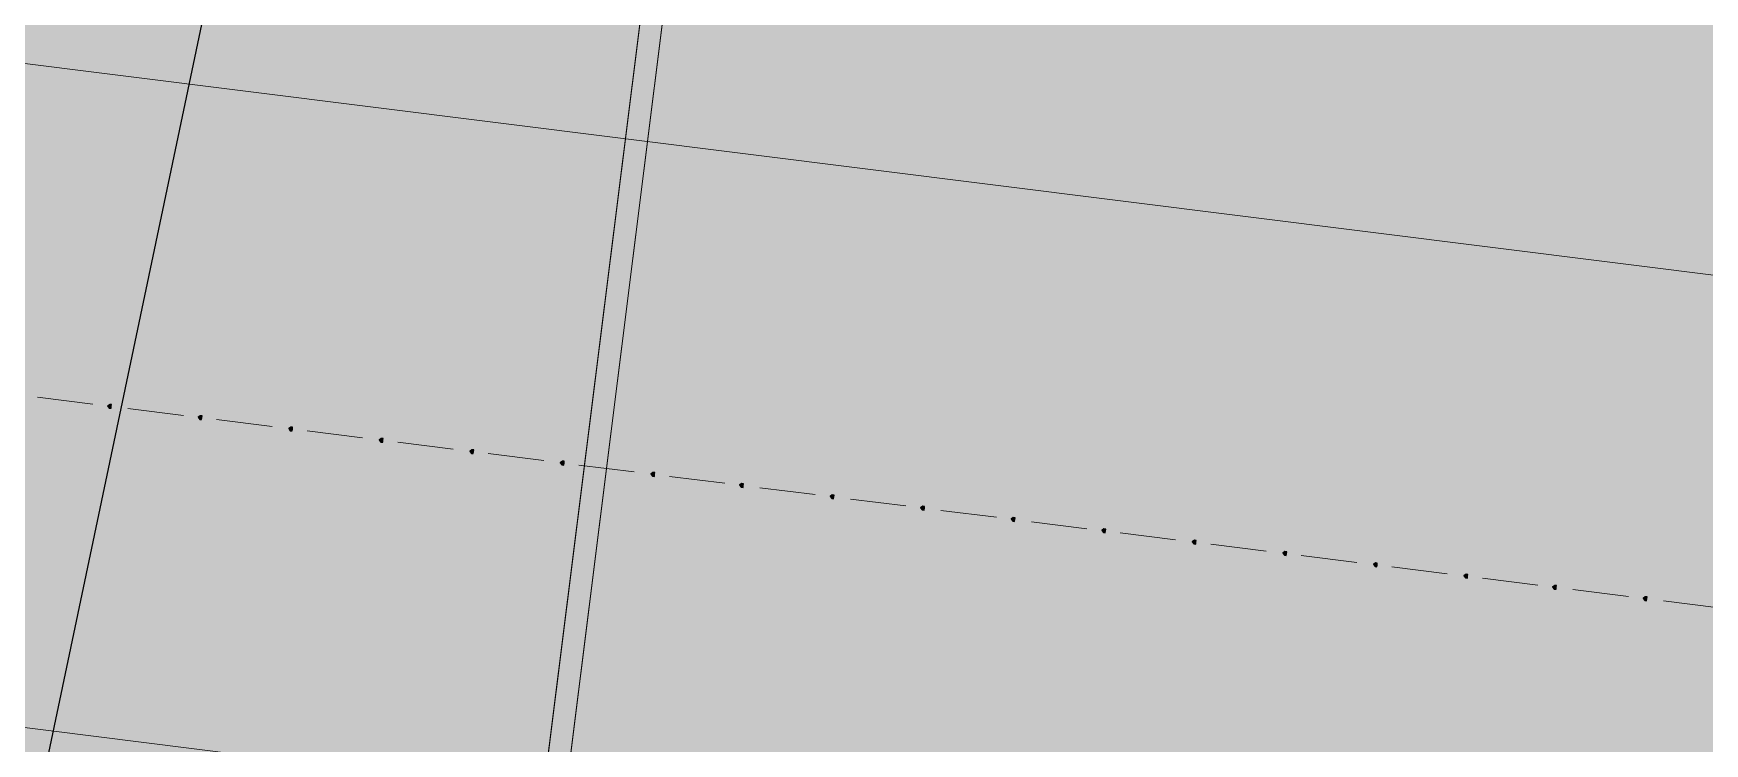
# Model space of a CAD drawing. Header units: metres. Extents: x -4 to 509425, y 7549 to 4732445.
# Drawn here: x 476049.91 to 476057.51, y 4719731.58 to 4719734.81 of the extents above; entities that cross this region are included whole.
import ezdxf

# ---------------------------------------------------------------- set-up
doc = ezdxf.new("R2010")
doc.units = ezdxf.units.M
doc.header["$LTSCALE"] = 0.01
doc.header["$MEASUREMENT"] = 0
doc.layers.get('0').update_dxf_attribs({"lineweight": 0})
for name, color, linetype in [('_SUBESTACIÓN', 1, 'Continuous'), ('PARCELAS', 31, 'Continuous'), ('SUBESTACION LA VID', 253, 'Continuous')]:
    doc.layers.add(name, color=color, linetype=linetype)

# ---------------------------------------------------------------- blocks, each defined once
blk = doc.blocks.new('A$Cfff6051d')
at = {"layer": 'SUBESTACION LA VID', "transparency": 33554687}
h = blk.add_hatch(color=256, dxfattribs=at)
h.dxf.hatch_style = 2
h.paths.add_polyline_path([(476050.2648, 4719733.1105), (476050.2659, 4719733.1189), (476050.2575, 4719733.12), (476050.248, 4719733.1127), (476050.2554, 4719733.1032), (476050.2638, 4719733.1021)])
h = blk.add_hatch(color=256, dxfattribs=at)
h.dxf.hatch_style = 2
h.paths.add_polyline_path([(476050.6764, 4719733.0589), (476050.6775, 4719733.0673), (476050.6691, 4719733.0684), (476050.6596, 4719733.061), (476050.667, 4719733.0516), (476050.6754, 4719733.0505)])
h = blk.add_hatch(color=256, dxfattribs=at)
h.dxf.hatch_style = 2
h.paths.add_polyline_path([(476051.0881, 4719733.0073), (476051.0891, 4719733.0157), (476051.0807, 4719733.0168), (476051.0713, 4719733.0094), (476051.0786, 4719733), (476051.087, 4719732.9989)])
h = blk.add_hatch(color=256, dxfattribs=at)
h.dxf.hatch_style = 2
h.paths.add_polyline_path([(476051.4997, 4719732.9557), (476051.5007, 4719732.9641), (476051.4923, 4719732.9652), (476051.4829, 4719732.9578), (476051.4902, 4719732.9484), (476051.4986, 4719732.9473)])
h = blk.add_hatch(color=256, dxfattribs=at)
h.dxf.hatch_style = 2
h.paths.add_polyline_path([(476051.9113, 4719732.9041), (476051.9123, 4719732.9125), (476051.9039, 4719732.9136), (476051.8945, 4719732.9062), (476051.9018, 4719732.8968), (476051.9102, 4719732.8957)])
h = blk.add_hatch(color=256, dxfattribs=at)
h.dxf.hatch_style = 2
h.paths.add_polyline_path([(476052.3229, 4719732.8525), (476052.324, 4719732.8609), (476052.3156, 4719732.862), (476052.3061, 4719732.8546), (476052.3135, 4719732.8452), (476052.3219, 4719732.8441)])
h = blk.add_hatch(color=256, dxfattribs=at)
h.dxf.hatch_style = 2
h.paths.add_polyline_path([(476052.7345, 4719732.8009), (476052.7356, 4719732.8093), (476052.7272, 4719732.8104), (476052.7177, 4719732.803), (476052.7251, 4719732.7936), (476052.7335, 4719732.7925)])
h = blk.add_hatch(color=256, dxfattribs=at)
h.dxf.hatch_style = 2
h.paths.add_polyline_path([(476053.1377, 4719732.7504), (476053.1388, 4719732.7588), (476053.1304, 4719732.7598), (476053.1209, 4719732.7525), (476053.1283, 4719732.743), (476053.1367, 4719732.742)])
h = blk.add_hatch(color=256, dxfattribs=at)
h.dxf.hatch_style = 2
h.paths.add_polyline_path([(476053.5494, 4719732.6988), (476053.5504, 4719732.7072), (476053.542, 4719732.7082), (476053.5326, 4719732.7009), (476053.5399, 4719732.6914), (476053.5483, 4719732.6904)])
h = blk.add_hatch(color=256, dxfattribs=at)
h.dxf.hatch_style = 2
h.paths.add_polyline_path([(476053.961, 4719732.6472), (476053.962, 4719732.6556), (476053.9536, 4719732.6566), (476053.9442, 4719732.6493), (476053.9515, 4719732.6398), (476053.9599, 4719732.6388)])
h = blk.add_hatch(color=256, dxfattribs=at)
h.dxf.hatch_style = 2
h.paths.add_polyline_path([(476054.3726, 4719732.5956), (476054.3736, 4719732.604), (476054.3652, 4719732.605), (476054.3558, 4719732.5977), (476054.3631, 4719732.5882), (476054.3715, 4719732.5872)])
h = blk.add_hatch(color=256, dxfattribs=at)
h.dxf.hatch_style = 2
h.paths.add_polyline_path([(476054.7842, 4719732.544), (476054.7853, 4719732.5524), (476054.7769, 4719732.5534), (476054.7674, 4719732.5461), (476054.7748, 4719732.5366), (476054.7832, 4719732.5356)])
h = blk.add_hatch(color=256, dxfattribs=at)
h.dxf.hatch_style = 2
h.paths.add_polyline_path([(476055.1958, 4719732.4924), (476055.1969, 4719732.5008), (476055.1885, 4719732.5018), (476055.179, 4719732.4945), (476055.1864, 4719732.485), (476055.1948, 4719732.484)])
h = blk.add_hatch(color=256, dxfattribs=at)
h.dxf.hatch_style = 2
h.paths.add_polyline_path([(476055.6074, 4719732.4407), (476055.6085, 4719732.4491), (476055.6001, 4719732.4502), (476055.5906, 4719732.4429), (476055.598, 4719732.4334), (476055.6064, 4719732.4323)])
h = blk.add_hatch(color=256, dxfattribs=at)
h.dxf.hatch_style = 2
h.paths.add_polyline_path([(476056.019, 4719732.3891), (476056.0201, 4719732.3975), (476056.0117, 4719732.3986), (476056.0022, 4719732.3912), (476056.0096, 4719732.3818), (476056.018, 4719732.3807)])
h = blk.add_hatch(color=256, dxfattribs=at)
h.dxf.hatch_style = 2
h.paths.add_polyline_path([(476056.4307, 4719732.3375), (476056.4317, 4719732.3459), (476056.4233, 4719732.347), (476056.4139, 4719732.3396), (476056.4212, 4719732.3302), (476056.4296, 4719732.3291)])
h = blk.add_hatch(color=256, dxfattribs=at)
h.dxf.hatch_style = 2
h.paths.add_polyline_path([(476056.8339, 4719732.287), (476056.8349, 4719732.2954), (476056.8265, 4719732.2964), (476056.8171, 4719732.2891), (476056.8244, 4719732.2796), (476056.8328, 4719732.2786)])
h = blk.add_hatch(color=256, dxfattribs=at)
h.dxf.hatch_style = 2
h.paths.add_polyline_path([(476057.2455, 4719732.2354), (476057.2465, 4719732.2438), (476057.2381, 4719732.2448), (476057.2287, 4719732.2375), (476057.236, 4719732.228), (476057.2444, 4719732.227)])
at = {"layer": 'SUBESTACION LA VID', "lineweight": 15}
for p, q in [((476072.0569, 4719731.8887), (475974.5206, 4719744.1168)), ((476071.6253, 4719728.9224), (475974.1478, 4719741.1431)), ((476052.1299, 4719730.5645), (476052.8008, 4719735.9155)), ((476052.2307, 4719730.5518), (476052.9016, 4719735.9028)), ((476050.1808, 4719733.1211), (476049.9288, 4719733.1527)), ((476050.5924, 4719733.0695), (476050.3404, 4719733.1011)), ((476050.9957, 4719733.0189), (476050.7436, 4719733.0505)), ((476051.4073, 4719732.9673), (476051.1553, 4719732.9989)), ((476051.8189, 4719732.9157), (476051.5669, 4719732.9473)), ((476052.2305, 4719732.8641), (476051.9785, 4719732.8957)), ((476052.6421, 4719732.8125), (476052.3901, 4719732.8441)), ((476053.0537, 4719732.7609), (476052.8017, 4719732.7925)), ((476053.4653, 4719732.7093), (476053.2133, 4719732.7409)), ((476053.877, 4719732.6577), (476053.625, 4719732.6893)), ((476054.2886, 4719732.6061), (476054.0366, 4719732.6377)), ((476054.7002, 4719732.5545), (476054.4482, 4719732.5861)), ((476055.1034, 4719732.5039), (476054.8514, 4719732.5355)), ((476055.515, 4719732.4523), (476055.263, 4719732.4839)), ((476055.9266, 4719732.4007), (476055.6746, 4719732.4323)), ((476056.3383, 4719732.3491), (476056.0863, 4719732.3807)), ((476056.7499, 4719732.2975), (476056.4979, 4719732.3291)), ((476057.1615, 4719732.2459), (476056.9095, 4719732.2775)), ((476057.5731, 4719732.1943), (476057.3211, 4719732.2259))]:
    blk.add_line(p, q, dxfattribs=at)
blk.add_lwpolyline([(476052.1299, 4719730.5645), (476052.2307, 4719730.5518), (476052.9016, 4719735.9028), (476052.8008, 4719735.9155), (476052.1299, 4719730.5645)], dxfattribs=at)
at = {"layer": 'SUBESTACION LA VID'}
for points in [[(476050.2648, 4719733.1105), (476050.2659, 4719733.1189), (476050.2575, 4719733.12), (476050.248, 4719733.1127), (476050.2554, 4719733.1032), (476050.2638, 4719733.1021)], [(476050.6764, 4719733.0589), (476050.6775, 4719733.0673), (476050.6691, 4719733.0684), (476050.6596, 4719733.061), (476050.667, 4719733.0516), (476050.6754, 4719733.0505)], [(476051.0881, 4719733.0073), (476051.0891, 4719733.0157), (476051.0807, 4719733.0168), (476051.0713, 4719733.0094), (476051.0786, 4719733), (476051.087, 4719732.9989)], [(476051.4997, 4719732.9557), (476051.5007, 4719732.9641), (476051.4923, 4719732.9652), (476051.4829, 4719732.9578), (476051.4902, 4719732.9484), (476051.4986, 4719732.9473)], [(476051.9113, 4719732.9041), (476051.9123, 4719732.9125), (476051.9039, 4719732.9136), (476051.8945, 4719732.9062), (476051.9018, 4719732.8968), (476051.9102, 4719732.8957)], [(476052.3229, 4719732.8525), (476052.324, 4719732.8609), (476052.3156, 4719732.862), (476052.3061, 4719732.8546), (476052.3135, 4719732.8452), (476052.3219, 4719732.8441)], [(476052.7345, 4719732.8009), (476052.7356, 4719732.8093), (476052.7272, 4719732.8104), (476052.7177, 4719732.803), (476052.7251, 4719732.7936), (476052.7335, 4719732.7925)], [(476053.1377, 4719732.7504), (476053.1388, 4719732.7588), (476053.1304, 4719732.7598), (476053.1209, 4719732.7525), (476053.1283, 4719732.743), (476053.1367, 4719732.742)], [(476053.5494, 4719732.6988), (476053.5504, 4719732.7072), (476053.542, 4719732.7082), (476053.5326, 4719732.7009), (476053.5399, 4719732.6914), (476053.5483, 4719732.6904)], [(476053.961, 4719732.6472), (476053.962, 4719732.6556), (476053.9536, 4719732.6566), (476053.9442, 4719732.6493), (476053.9515, 4719732.6398), (476053.9599, 4719732.6388)], [(476054.3726, 4719732.5956), (476054.3736, 4719732.604), (476054.3652, 4719732.605), (476054.3558, 4719732.5977), (476054.3631, 4719732.5882), (476054.3715, 4719732.5872)], [(476054.7842, 4719732.544), (476054.7853, 4719732.5524), (476054.7769, 4719732.5534), (476054.7674, 4719732.5461), (476054.7748, 4719732.5366), (476054.7832, 4719732.5356)], [(476055.1958, 4719732.4924), (476055.1969, 4719732.5008), (476055.1885, 4719732.5018), (476055.179, 4719732.4945), (476055.1864, 4719732.485), (476055.1948, 4719732.484)], [(476055.6074, 4719732.4407), (476055.6085, 4719732.4491), (476055.6001, 4719732.4502), (476055.5906, 4719732.4429), (476055.598, 4719732.4334), (476055.6064, 4719732.4323)], [(476056.019, 4719732.3891), (476056.0201, 4719732.3975), (476056.0117, 4719732.3986), (476056.0022, 4719732.3912), (476056.0096, 4719732.3818), (476056.018, 4719732.3807)], [(476056.4307, 4719732.3375), (476056.4317, 4719732.3459), (476056.4233, 4719732.347), (476056.4139, 4719732.3396), (476056.4212, 4719732.3302), (476056.4296, 4719732.3291)], [(476056.8339, 4719732.287), (476056.8349, 4719732.2954), (476056.8265, 4719732.2964), (476056.8171, 4719732.2891), (476056.8244, 4719732.2796), (476056.8328, 4719732.2786)], [(476057.2455, 4719732.2354), (476057.2465, 4719732.2438), (476057.2381, 4719732.2448), (476057.2287, 4719732.2375), (476057.236, 4719732.228), (476057.2444, 4719732.227)]]:
    blk.add_lwpolyline(points, close=True, dxfattribs=at)
at = {"layer": 'SUBESTACION LA VID', "lineweight": 0}
for points in [[(476050.2648, 4719733.1105), (476050.2659, 4719733.1189), (476050.2575, 4719733.12), (476050.248, 4719733.1127), (476050.2554, 4719733.1032), (476050.2638, 4719733.1021)], [(476050.6764, 4719733.0589), (476050.6775, 4719733.0673), (476050.6691, 4719733.0684), (476050.6596, 4719733.061), (476050.667, 4719733.0516), (476050.6754, 4719733.0505)], [(476051.0881, 4719733.0073), (476051.0891, 4719733.0157), (476051.0807, 4719733.0168), (476051.0713, 4719733.0094), (476051.0786, 4719733), (476051.087, 4719732.9989)], [(476051.4997, 4719732.9557), (476051.5007, 4719732.9641), (476051.4923, 4719732.9652), (476051.4829, 4719732.9578), (476051.4902, 4719732.9484), (476051.4986, 4719732.9473)], [(476051.9113, 4719732.9041), (476051.9123, 4719732.9125), (476051.9039, 4719732.9136), (476051.8945, 4719732.9062), (476051.9018, 4719732.8968), (476051.9102, 4719732.8957)], [(476052.3229, 4719732.8525), (476052.324, 4719732.8609), (476052.3156, 4719732.862), (476052.3061, 4719732.8546), (476052.3135, 4719732.8452), (476052.3219, 4719732.8441)], [(476052.7345, 4719732.8009), (476052.7356, 4719732.8093), (476052.7272, 4719732.8104), (476052.7177, 4719732.803), (476052.7251, 4719732.7936), (476052.7335, 4719732.7925)], [(476053.1377, 4719732.7504), (476053.1388, 4719732.7588), (476053.1304, 4719732.7598), (476053.1209, 4719732.7525), (476053.1283, 4719732.743), (476053.1367, 4719732.742)], [(476053.5494, 4719732.6988), (476053.5504, 4719732.7072), (476053.542, 4719732.7082), (476053.5326, 4719732.7009), (476053.5399, 4719732.6914), (476053.5483, 4719732.6904)], [(476053.961, 4719732.6472), (476053.962, 4719732.6556), (476053.9536, 4719732.6566), (476053.9442, 4719732.6493), (476053.9515, 4719732.6398), (476053.9599, 4719732.6388)], [(476054.3726, 4719732.5956), (476054.3736, 4719732.604), (476054.3652, 4719732.605), (476054.3558, 4719732.5977), (476054.3631, 4719732.5882), (476054.3715, 4719732.5872)], [(476054.7842, 4719732.544), (476054.7853, 4719732.5524), (476054.7769, 4719732.5534), (476054.7674, 4719732.5461), (476054.7748, 4719732.5366), (476054.7832, 4719732.5356)], [(476055.1958, 4719732.4924), (476055.1969, 4719732.5008), (476055.1885, 4719732.5018), (476055.179, 4719732.4945), (476055.1864, 4719732.485), (476055.1948, 4719732.484)], [(476055.6074, 4719732.4407), (476055.6085, 4719732.4491), (476055.6001, 4719732.4502), (476055.5906, 4719732.4429), (476055.598, 4719732.4334), (476055.6064, 4719732.4323)], [(476056.019, 4719732.3891), (476056.0201, 4719732.3975), (476056.0117, 4719732.3986), (476056.0022, 4719732.3912), (476056.0096, 4719732.3818), (476056.018, 4719732.3807)], [(476056.4307, 4719732.3375), (476056.4317, 4719732.3459), (476056.4233, 4719732.347), (476056.4139, 4719732.3396), (476056.4212, 4719732.3302), (476056.4296, 4719732.3291)], [(476056.8339, 4719732.287), (476056.8349, 4719732.2954), (476056.8265, 4719732.2964), (476056.8171, 4719732.2891), (476056.8244, 4719732.2796), (476056.8328, 4719732.2786)], [(476057.2455, 4719732.2354), (476057.2465, 4719732.2438), (476057.2381, 4719732.2448), (476057.2287, 4719732.2375), (476057.236, 4719732.228), (476057.2444, 4719732.227)]]:
    blk.add_lwpolyline(points, close=True, dxfattribs=at)

msp = doc.modelspace()

# ---------------------------------------------------------------- hatches: boundary and pattern name
at = {"layer": '_SUBESTACIÓN', "transparency": 33554559}
h = msp.add_hatch(color=1, dxfattribs=at)
h.dxf.hatch_style = 1
h.paths.add_polyline_path([(475968.6399, 4719805.825), (476089.9386, 4719790.615), (476078.1686, 4719696.74), (475956.8686, 4719711.9502)])

# ---------------------------------------------------------------- linework, layer by layer
at = {"layer": 'PARCELAS'}
msp.add_lwpolyline([(476049.9346, 4719731.3129), (476067.2306, 4719813.7689)], dxfattribs=at)

# ---------------------------------------------------------------- block references
at = {"linetype": 'Continuous'}
msp.add_blockref('A$Cfff6051d', (0, 0), dxfattribs=at)

doc.saveas('drawing.dxf')
